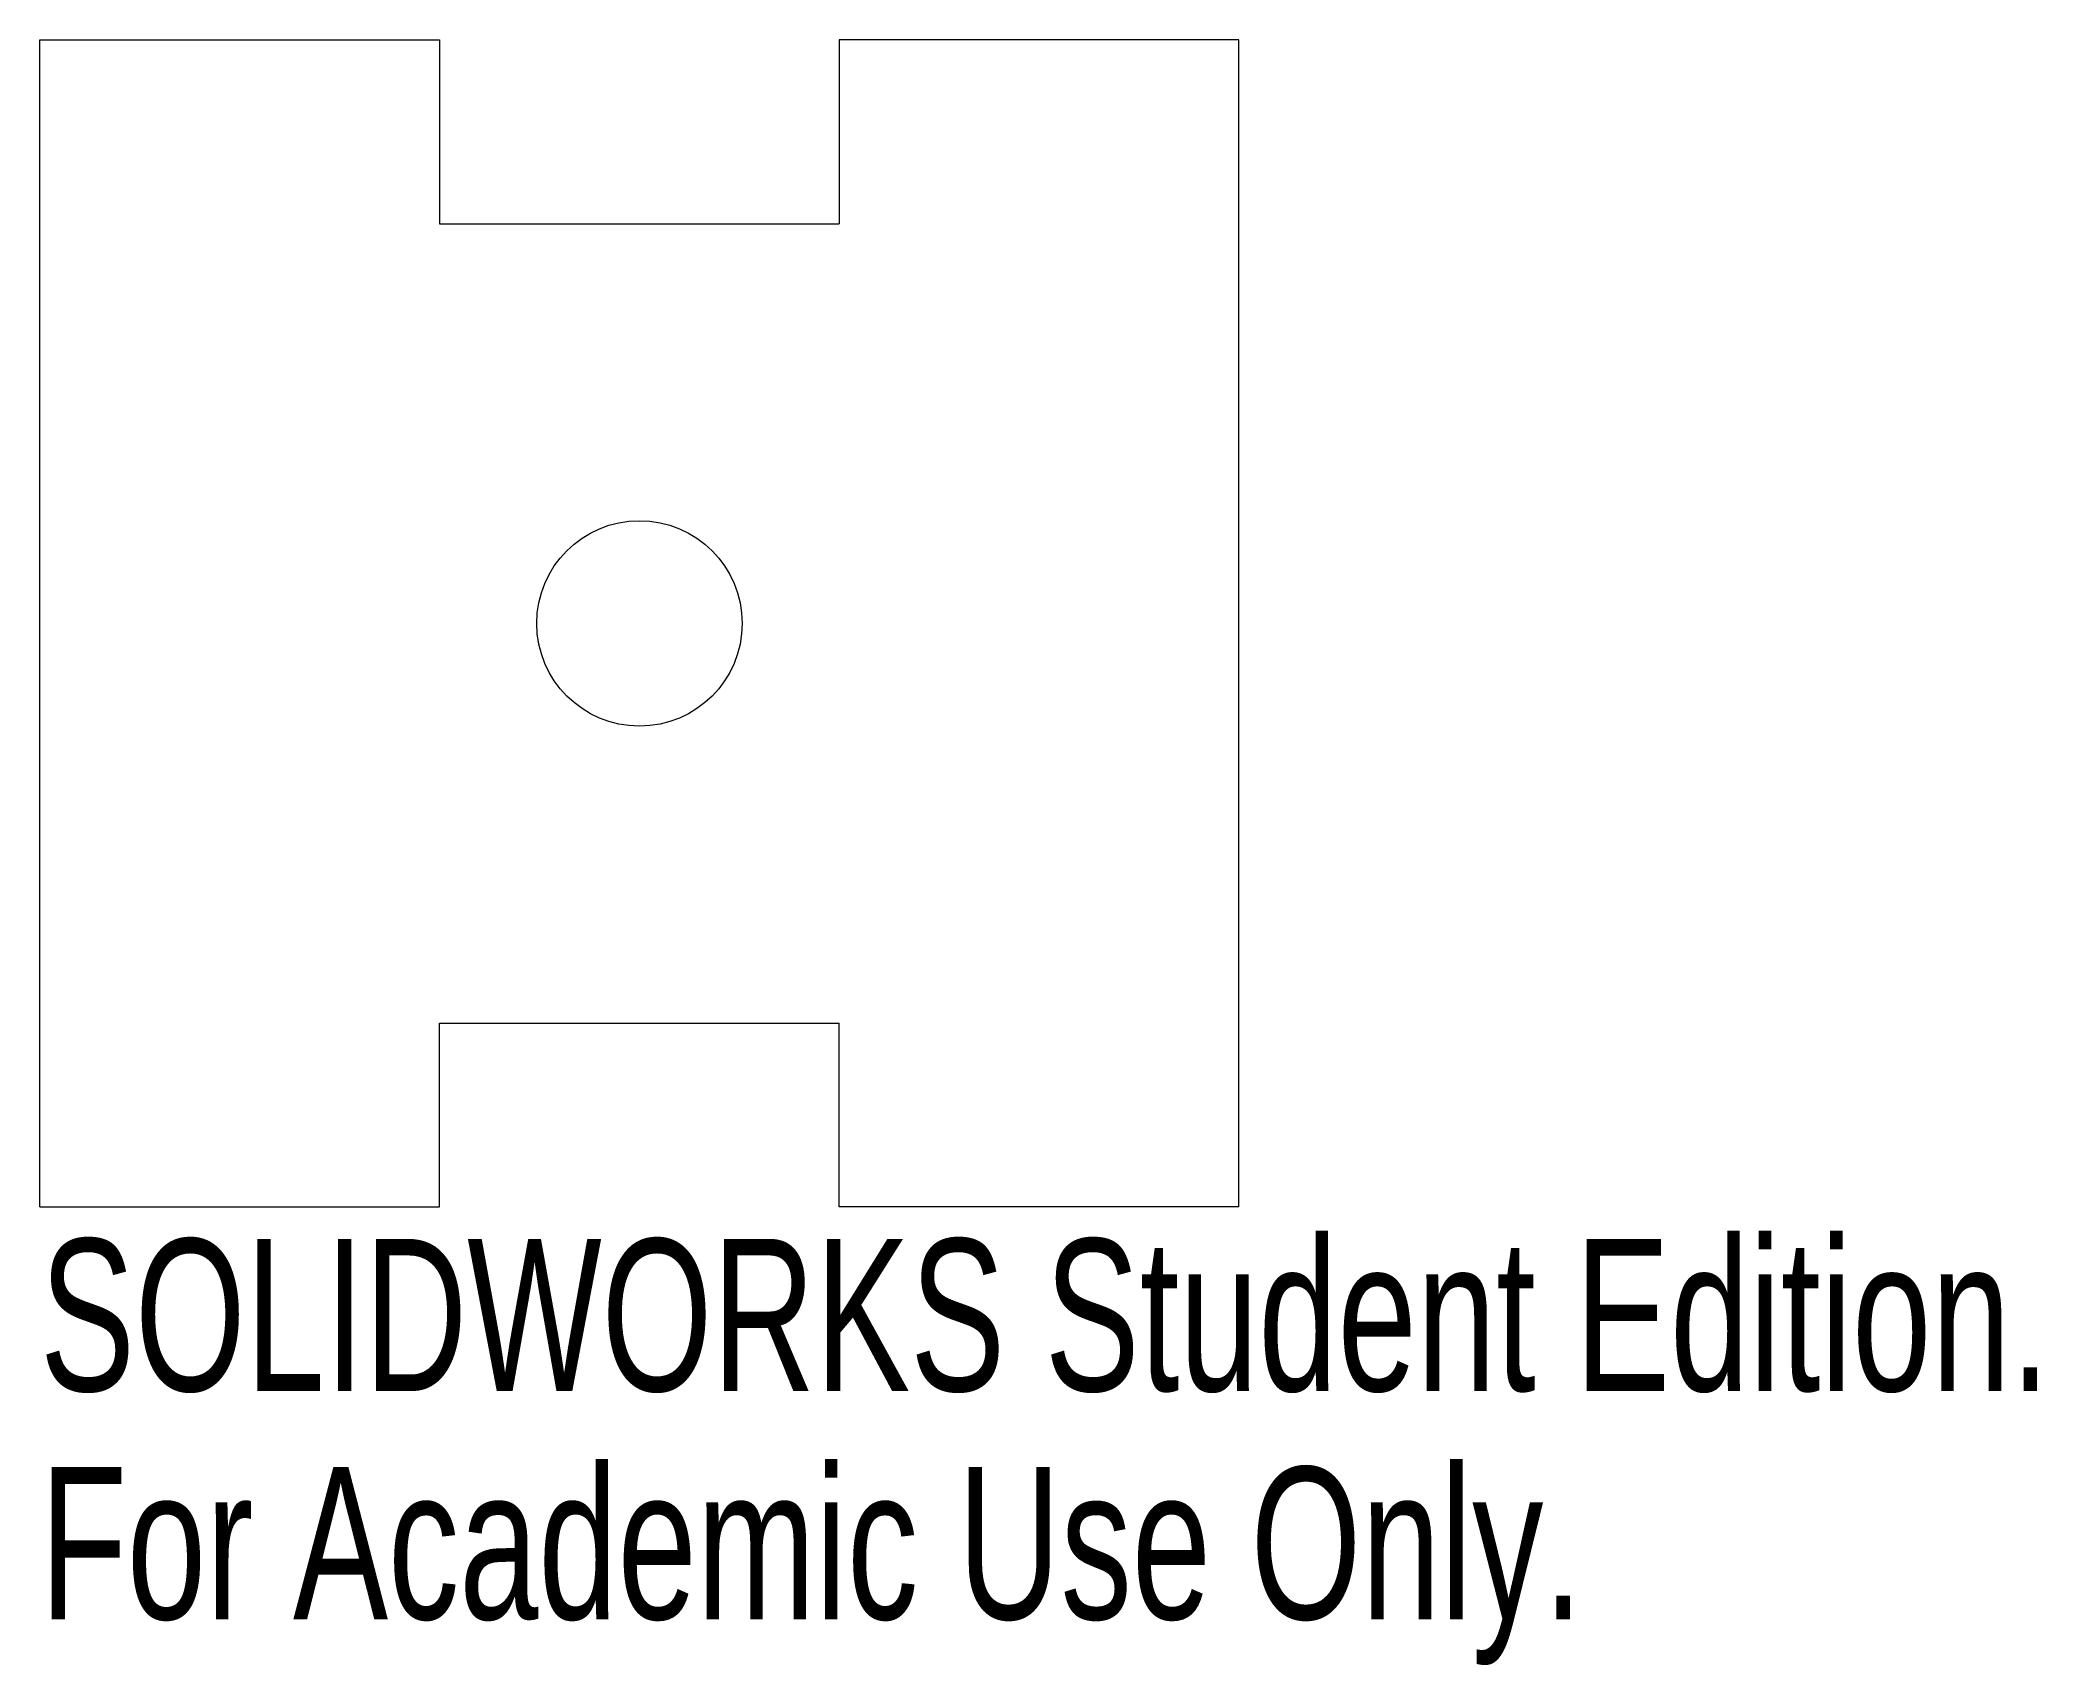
# Model space of a CAD drawing. Header units: inches. Extents: x -0.75 to 1.75, y -1.3 to 0.73.
import ezdxf

# ---------------------------------------------------------------- set-up
doc = ezdxf.new("R2010")
doc.units = ezdxf.units.IN
doc.header["$MEASUREMENT"] = 0
doc.styles.add('SLDTEXTSTYLE0', font='TXT', dxfattribs={"width": 0.7})

msp = doc.modelspace()

# ---------------------------------------------------------------- linework, layer by layer
at = {"color": 7, "linetype": 'Continuous', "lineweight": 15}
for p, q in [((-0.75, -0.73), (-0.75, 0.73)), ((-0.75, 0.73), (-0.25, 0.73)), ((-0.25, 0.73), (-0.25, 0.5)), ((0.75, 0.73), (0.25, 0.73)), ((0.25, 0.73), (0.25, 0.5)), ((0.75, -0.73), (0.75, 0.73)), ((-0.25, 0.5), (0.25, 0.5)), ((-0.25, -0.73), (-0.25, -0.5)), ((-0.25, -0.5), (0.25, -0.5)), ((0.25, -0.73), (0.25, -0.5)), ((-0.75, -0.73), (-0.25, -0.73)), ((0.75, -0.73), (0.25, -0.73))]:
    msp.add_line(p, q, dxfattribs=at)
msp.add_circle((0, 0), 0.1285, dxfattribs=at)

# ---------------------------------------------------------------- texts
at = {"color": 7, "linetype": 'Continuous', "char_height": 0.1903, "attachment_point": 1, "style": 'SLDTEXTSTYLE0'}
for s, insert in [('SOLIDWORKS Student Edition.', (-0.75, -0.7701)), ('For Academic Use Only.', (-0.75, -1.0556))]:
    msp.add_mtext(s, dxfattribs=dict(at, insert=insert))

doc.saveas('drawing.dxf')
